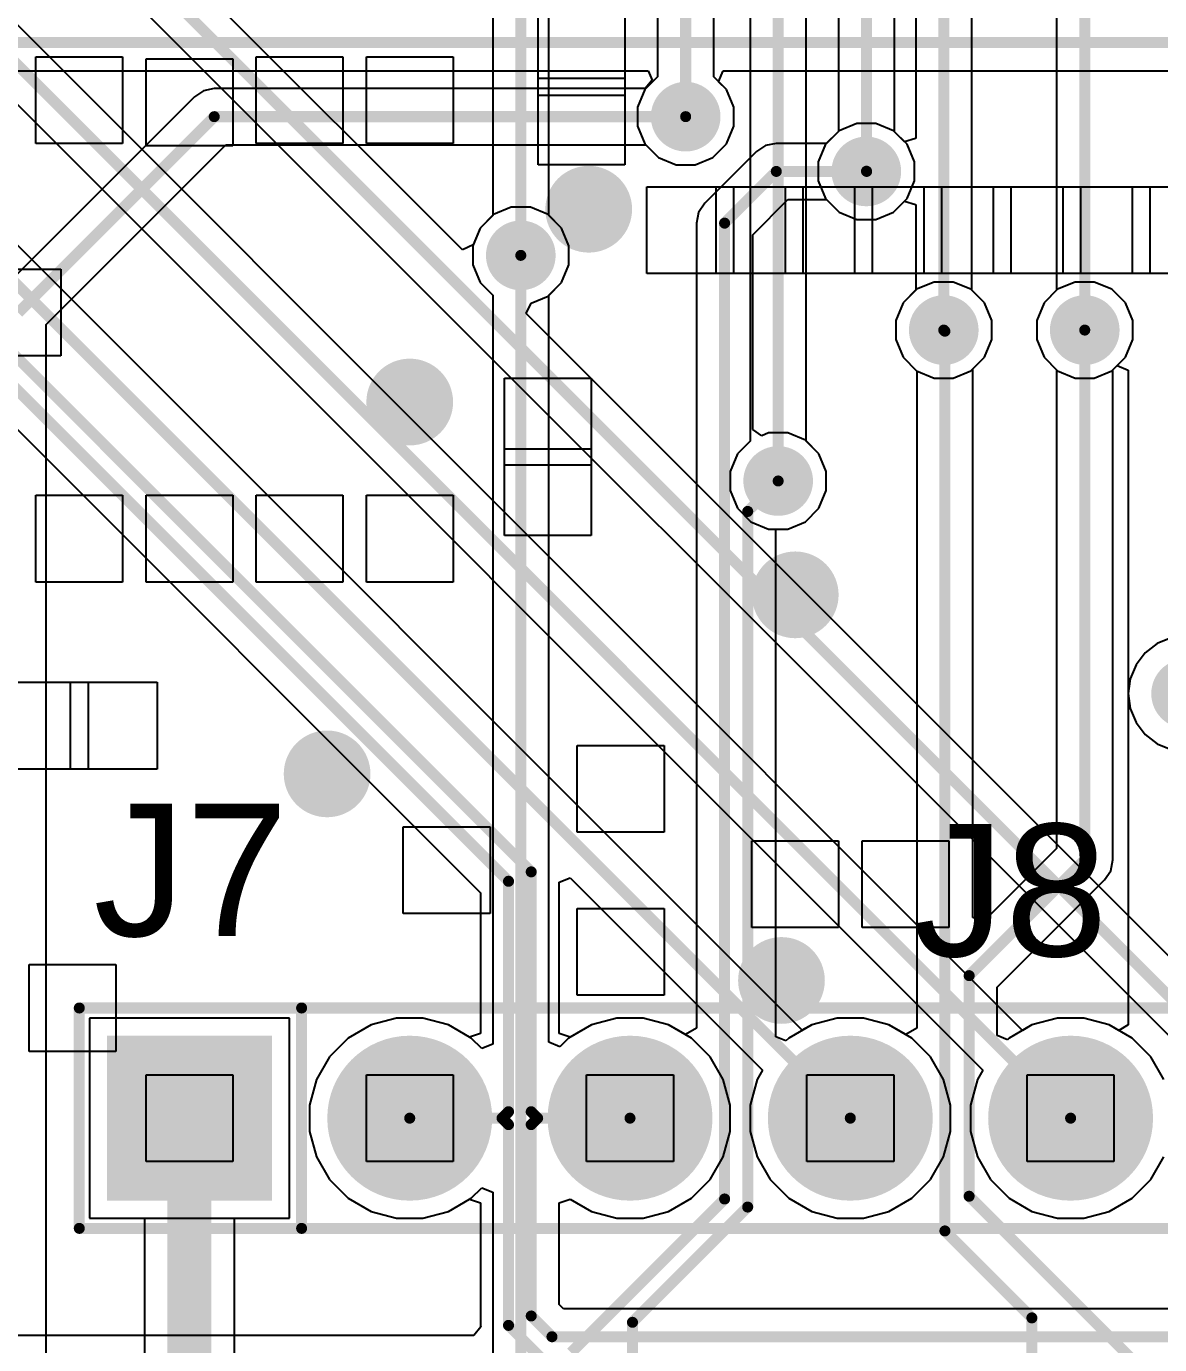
# Model space of a CAD drawing. Header units: millimetres. Extents: x -0.36 to 5.33, y -0.63 to 3.45.
# Drawn here: x 2.384 to 2.898, y 1.284 to 1.882 of the extents above; entities that cross this region are included whole.
import ezdxf

# ---------------------------------------------------------------- set-up
doc = ezdxf.new("R2010")
doc.units = ezdxf.units.MM
doc.header["$MEASUREMENT"] = 0
for name, color, linetype in [('BottomLayer', 5, 'Continuous'), ('BottomSolder', 6, 'Continuous'), ('Mechanical1', 6, 'Continuous'), ('MultiLayer', 9, 'Continuous'), ('PadHoleLayer', 156, 'Continuous'), ('TopLayer', 1, 'Continuous'), ('TopOverlay', 2, 'Continuous'), ('TopSolder', 216, 'Continuous'), ('ViaHoleLayer', 16, 'Continuous')]:
    doc.layers.add(name, color=color, linetype=linetype)
doc.styles.add('Arial', font='', dxfattribs={"height": 0.2})
doc.styles.get('Arial').set_extended_font_data('Arial')

# ---------------------------------------------------------------- blocks, each defined once
blk = doc.blocks.new('HDR_1_8_TH______15')
at = {"layer": 'BottomLayer'}
blk.add_hatch(color=5, dxfattribs=at).paths.add_polyline_path([(-0.38543, 0.03543), (-0.31457, 0.03543), (-0.31457, -0.03543), (-0.38543, -0.03543)])
h = blk.add_hatch(color=5, dxfattribs=at)
edge = h.paths.add_edge_path()
edge.add_arc((-0.25, 0), 0.03543, 0, 360)
h = blk.add_hatch(color=5, dxfattribs=at)
edge = h.paths.add_edge_path()
edge.add_arc((-0.15, 0), 0.03543, 0, 360)
h = blk.add_hatch(color=5, dxfattribs=at)
edge = h.paths.add_edge_path()
edge.add_arc((-0.05, 0), 0.03543, 0, 360)
h = blk.add_hatch(color=5, dxfattribs=at)
edge = h.paths.add_edge_path()
edge.add_arc((0.05, 0), 0.03543, 0, 360)
at = {"layer": 'BottomSolder'}
blk.add_hatch(color=6, dxfattribs=at).paths.add_polyline_path([(-0.38743, 0.03743), (-0.31257, 0.03743), (-0.31257, -0.03743), (-0.38743, -0.03743)])
h = blk.add_hatch(color=6, dxfattribs=at)
edge = h.paths.add_edge_path()
edge.add_arc((-0.25, 0), 0.03743, 0, 360)
h = blk.add_hatch(color=6, dxfattribs=at)
edge = h.paths.add_edge_path()
edge.add_arc((-0.15, 0), 0.03743, 0, 360)
h = blk.add_hatch(color=6, dxfattribs=at)
edge = h.paths.add_edge_path()
edge.add_arc((-0.05, 0), 0.03743, 0, 360)
h = blk.add_hatch(color=6, dxfattribs=at)
edge = h.paths.add_edge_path()
edge.add_arc((0.05, 0), 0.03743, 0, 360)
at = {"layer": 'MultiLayer'}
blk.add_hatch(color=9, dxfattribs=at).paths.add_polyline_path([(-0.38543, 0.03543), (-0.31457, 0.03543), (-0.31457, -0.03543), (-0.38543, -0.03543)])
h = blk.add_hatch(color=9, dxfattribs=at)
edge = h.paths.add_edge_path()
edge.add_arc((-0.25, 0), 0.03543, 0, 360)
h = blk.add_hatch(color=9, dxfattribs=at)
edge = h.paths.add_edge_path()
edge.add_arc((-0.15, 0), 0.03543, 0, 360)
h = blk.add_hatch(color=9, dxfattribs=at)
edge = h.paths.add_edge_path()
edge.add_arc((-0.05, 0), 0.03543, 0, 360)
h = blk.add_hatch(color=9, dxfattribs=at)
edge = h.paths.add_edge_path()
edge.add_arc((0.05, 0), 0.03543, 0, 360)
at = {"layer": 'PadHoleLayer'}
h = blk.add_hatch(color=156, dxfattribs=at)
edge = h.paths.add_edge_path()
edge.add_arc((-0.35, 0), 0.01969, 0, 360)
h = blk.add_hatch(color=156, dxfattribs=at)
edge = h.paths.add_edge_path()
edge.add_arc((-0.25, 0), 0.01969, 0, 360)
h = blk.add_hatch(color=156, dxfattribs=at)
edge = h.paths.add_edge_path()
edge.add_arc((-0.15, 0), 0.01969, 0, 360)
h = blk.add_hatch(color=156, dxfattribs=at)
edge = h.paths.add_edge_path()
edge.add_arc((-0.05, 0), 0.01969, 0, 360)
h = blk.add_hatch(color=156, dxfattribs=at)
edge = h.paths.add_edge_path()
edge.add_arc((0.05, 0), 0.01969, 0, 360)
at = {"layer": 'TopLayer'}
blk.add_hatch(color=1, dxfattribs=at).paths.add_polyline_path([(-0.38543, 0.03543), (-0.31457, 0.03543), (-0.31457, -0.03543), (-0.38543, -0.03543)])
h = blk.add_hatch(color=1, dxfattribs=at)
edge = h.paths.add_edge_path()
edge.add_arc((-0.25, 0), 0.03543, 0, 360)
h = blk.add_hatch(color=1, dxfattribs=at)
edge = h.paths.add_edge_path()
edge.add_arc((-0.15, 0), 0.03543, 0, 360)
h = blk.add_hatch(color=1, dxfattribs=at)
edge = h.paths.add_edge_path()
edge.add_arc((-0.05, 0), 0.03543, 0, 360)
h = blk.add_hatch(color=1, dxfattribs=at)
edge = h.paths.add_edge_path()
edge.add_arc((0.05, 0), 0.03543, 0, 360)
at = {"layer": 'TopSolder'}
blk.add_hatch(color=216, dxfattribs=at).paths.add_polyline_path([(-0.38743, 0.03743), (-0.31257, 0.03743), (-0.31257, -0.03743), (-0.38743, -0.03743)])
h = blk.add_hatch(color=216, dxfattribs=at)
edge = h.paths.add_edge_path()
edge.add_arc((-0.25, 0), 0.03743, 0, 360)
h = blk.add_hatch(color=216, dxfattribs=at)
edge = h.paths.add_edge_path()
edge.add_arc((-0.15, 0), 0.03743, 0, 360)
h = blk.add_hatch(color=216, dxfattribs=at)
edge = h.paths.add_edge_path()
edge.add_arc((-0.05, 0), 0.03743, 0, 360)
h = blk.add_hatch(color=216, dxfattribs=at)
edge = h.paths.add_edge_path()
edge.add_arc((0.05, 0), 0.03743, 0, 360)
at = {"layer": 'TopOverlay', "const_width": 0.005}
for points in [[(-0.4, 0.05), (0.4, 0.05)], [(-0.4, -0.05), (-0.4, 0.05)], [(-0.29907, -0.05), (-0.29907, 0.05)], [(-0.4, -0.05), (0.4, -0.05)]]:
    blk.add_lwpolyline(points, dxfattribs=at)
at = {"layer": 'TopOverlay', "const_width": 0.0025}
for points in [[(-0.40125, 0.05, 1), (-0.39875, 0.05, 1)], [(-0.40125, 0.05, 1), (-0.39875, 0.05, 1)], [(-0.30032, 0.05, 1), (-0.29782, 0.05, 1)], [(-0.40125, -0.05, 1), (-0.39875, -0.05, 1)], [(-0.40125, -0.05, 1), (-0.39875, -0.05, 1)], [(-0.30032, -0.05, 1), (-0.29782, -0.05, 1)]]:
    blk.add_lwpolyline(points, format="xyb", close=True, dxfattribs=at)

msp = doc.modelspace()

# ---------------------------------------------------------------- hatches: boundary and pattern name
at = {"layer": 'BottomLayer'}
h = msp.add_hatch(color=5, dxfattribs=at)
edge = h.paths.add_edge_path()
edge.add_arc((2.683, 1.841), 0.01181, 0, 360)
h = msp.add_hatch(color=5, dxfattribs=at)
edge = h.paths.add_edge_path()
edge.add_arc((2.765, 1.81615), 0.01181, 0, 360)
h = msp.add_hatch(color=5, dxfattribs=at)
edge = h.paths.add_edge_path()
edge.add_arc((2.60816, 1.77805), 0.01181, 0, 360)
h = msp.add_hatch(color=5, dxfattribs=at)
edge = h.paths.add_edge_path()
edge.add_arc((2.80016, 1.74415), 0.01181, 0, 360)
h = msp.add_hatch(color=5, dxfattribs=at)
edge = h.paths.add_edge_path()
edge.add_arc((2.86416, 1.74415), 0.01181, 0, 360)
h = msp.add_hatch(color=5, dxfattribs=at)
edge = h.paths.add_edge_path()
edge.add_arc((2.72499, 1.67567), 0.01181, 0, 360)
at = {"layer": 'BottomSolder'}
h = msp.add_hatch(color=6, dxfattribs=at)
edge = h.paths.add_edge_path()
edge.add_arc((2.683, 1.841), 0.01581, 0, 360)
h = msp.add_hatch(color=6, dxfattribs=at)
edge = h.paths.add_edge_path()
edge.add_arc((2.765, 1.81615), 0.01581, 0, 360)
h = msp.add_hatch(color=6, dxfattribs=at)
edge = h.paths.add_edge_path()
edge.add_arc((2.60816, 1.77805), 0.01581, 0, 360)
h = msp.add_hatch(color=6, dxfattribs=at)
edge = h.paths.add_edge_path()
edge.add_arc((2.80016, 1.74415), 0.01581, 0, 360)
h = msp.add_hatch(color=6, dxfattribs=at)
edge = h.paths.add_edge_path()
edge.add_arc((2.86416, 1.74415), 0.01581, 0, 360)
h = msp.add_hatch(color=6, dxfattribs=at)
edge = h.paths.add_edge_path()
edge.add_arc((2.72499, 1.67567), 0.01581, 0, 360)
h = msp.add_hatch(color=6, dxfattribs=at)
edge = h.paths.add_edge_path()
edge.add_arc((2.91016, 1.57915), 0.01581, 0, 360)
at = {"layer": 'TopLayer'}
h = msp.add_hatch(color=1, dxfattribs=at)
edge = h.paths.add_edge_path()
edge.add_arc((2.683, 1.841), 0.01181, 0, 360)
h = msp.add_hatch(color=1, dxfattribs=at)
edge = h.paths.add_edge_path()
edge.add_arc((2.765, 1.81615), 0.01181, 0, 360)
h = msp.add_hatch(color=1, dxfattribs=at)
edge = h.paths.add_edge_path()
edge.add_arc((2.60816, 1.77805), 0.01181, 0, 360)
h = msp.add_hatch(color=1, dxfattribs=at)
edge = h.paths.add_edge_path()
edge.add_arc((2.80016, 1.74415), 0.01181, 0, 360)
h = msp.add_hatch(color=1, dxfattribs=at)
edge = h.paths.add_edge_path()
edge.add_arc((2.86416, 1.74415), 0.01181, 0, 360)
h = msp.add_hatch(color=1, dxfattribs=at)
edge = h.paths.add_edge_path()
edge.add_arc((2.72499, 1.67567), 0.01181, 0, 360)
at = {"layer": 'TopSolder'}
h = msp.add_hatch(color=216, dxfattribs=at)
edge = h.paths.add_edge_path()
edge.add_arc((2.683, 1.841), 0.01581, 0, 360)
h = msp.add_hatch(color=216, dxfattribs=at)
edge = h.paths.add_edge_path()
edge.add_arc((2.765, 1.81615), 0.01581, 0, 360)
h = msp.add_hatch(color=216, dxfattribs=at)
edge = h.paths.add_edge_path()
edge.add_arc((2.60816, 1.77805), 0.01581, 0, 360)
h = msp.add_hatch(color=216, dxfattribs=at)
edge = h.paths.add_edge_path()
edge.add_arc((2.80016, 1.74415), 0.01581, 0, 360)
h = msp.add_hatch(color=216, dxfattribs=at)
edge = h.paths.add_edge_path()
edge.add_arc((2.86416, 1.74415), 0.01581, 0, 360)
h = msp.add_hatch(color=216, dxfattribs=at)
edge = h.paths.add_edge_path()
edge.add_arc((2.72499, 1.67567), 0.01581, 0, 360)
h = msp.add_hatch(color=216, dxfattribs=at)
edge = h.paths.add_edge_path()
edge.add_arc((2.91016, 1.57915), 0.01581, 0, 360)
at = {"layer": 'ViaHoleLayer'}
h = msp.add_hatch(color=16, dxfattribs=at)
edge = h.paths.add_edge_path()
edge.add_arc((2.683, 1.841), 0.00591, 0, 360)
h = msp.add_hatch(color=16, dxfattribs=at)
edge = h.paths.add_edge_path()
edge.add_arc((2.765, 1.81615), 0.00591, 0, 360)
h = msp.add_hatch(color=16, dxfattribs=at)
edge = h.paths.add_edge_path()
edge.add_arc((2.60816, 1.77805), 0.00591, 0, 360)
h = msp.add_hatch(color=16, dxfattribs=at)
edge = h.paths.add_edge_path()
edge.add_arc((2.80016, 1.74415), 0.00591, 0, 360)
h = msp.add_hatch(color=16, dxfattribs=at)
edge = h.paths.add_edge_path()
edge.add_arc((2.86416, 1.74415), 0.00591, 0, 360)
h = msp.add_hatch(color=16, dxfattribs=at)
edge = h.paths.add_edge_path()
edge.add_arc((2.72499, 1.67567), 0.00591, 0, 360)

# ---------------------------------------------------------------- linework, layer by layer
at = {"layer": 'BottomLayer'}
for p, q in [((2.18039, 1.86187), (2.66595, 1.86187)), ((2.66595, 1.86187), (2.66773, 1.85757)), ((2.69798, 1.85687), (2.70005, 1.86187)), ((2.70005, 1.86187), (2.96361, 1.86187)), ((2.66773, 1.85757), (2.66461, 1.85374)), ((2.70149, 1.85335), (2.69798, 1.85687)), ((2.45999, 1.85001), (2.37099, 1.76101)), ((2.46412, 1.85277), (2.45999, 1.85001)), ((2.469, 1.85374), (2.46412, 1.85277)), ((2.66461, 1.85374), (2.469, 1.85374)), ((2.70481, 1.84534), (2.70149, 1.85335)), ((2.70481, 1.83666), (2.70481, 1.84534)), ((2.70149, 1.82865), (2.70481, 1.83666)), ((2.76066, 1.83796), (2.75265, 1.83464)), ((2.76934, 1.83796), (2.76066, 1.83796)), ((2.77735, 1.83464), (2.76934, 1.83796)), ((2.75265, 1.83464), (2.7469, 1.82889)), ((2.78349, 1.8285), (2.77735, 1.83464)), ((2.39274, 1.74672), (2.47428, 1.82826)), ((2.47428, 1.82826), (2.6649, 1.82826)), ((2.6649, 1.82826), (2.67065, 1.82251)), ((2.71514, 1.82516), (2.69166, 1.80169)), ((2.69535, 1.82251), (2.70149, 1.82865)), ((2.71927, 1.82792), (2.71514, 1.82516)), ((2.72415, 1.82889), (2.71927, 1.82792)), ((2.7469, 1.82889), (2.72415, 1.82889)), ((2.78681, 1.82049), (2.78349, 1.8285)), ((2.67065, 1.82251), (2.67866, 1.81919)), ((2.67866, 1.81919), (2.68734, 1.81919)), ((2.68734, 1.81919), (2.69535, 1.82251)), ((2.78681, 1.81181), (2.78681, 1.82049)), ((2.78349, 1.80379), (2.78681, 1.81181)), ((2.69166, 1.80169), (2.6889, 1.79755)), ((2.71342, 1.7874), (2.72943, 1.8034)), ((2.72943, 1.8034), (2.7469, 1.8034)), ((2.7469, 1.8034), (2.75265, 1.79766)), ((2.77735, 1.79766), (2.78349, 1.80379)), ((2.5958, 1.79654), (2.58967, 1.79041)), ((2.60382, 1.79986), (2.5958, 1.79654)), ((2.6125, 1.79986), (2.60382, 1.79986)), ((2.62051, 1.79654), (2.6125, 1.79986)), ((2.62665, 1.79041), (2.62051, 1.79654)), ((2.6889, 1.79755), (2.68793, 1.79268)), ((2.75265, 1.79766), (2.76066, 1.79434)), ((2.76934, 1.79434), (2.77735, 1.79766)), ((2.58967, 1.79041), (2.58635, 1.78239)), ((2.62997, 1.78239), (2.62665, 1.79041)), ((2.68793, 1.79268), (2.68793, 1.4273)), ((2.76066, 1.79434), (2.76934, 1.79434)), ((2.71342, 1.69898), (2.71342, 1.7874)), ((2.58635, 1.78239), (2.58635, 1.77371)), ((2.62997, 1.77371), (2.62997, 1.78239)), ((2.58635, 1.77371), (2.58967, 1.7657)), ((2.62665, 1.7657), (2.62997, 1.77371)), ((2.58967, 1.7657), (2.59541, 1.75995)), ((2.6209, 1.75995), (2.62665, 1.7657)), ((2.79582, 1.76596), (2.7878, 1.76264)), ((2.8045, 1.76596), (2.79582, 1.76596)), ((2.81251, 1.76264), (2.8045, 1.76596)), ((2.85982, 1.76596), (2.8518, 1.76264)), ((2.8685, 1.76596), (2.85982, 1.76596)), ((2.87651, 1.76264), (2.8685, 1.76596)), ((2.59541, 1.75995), (2.59541, 1.42014)), ((2.6209, 1.42097), (2.6209, 1.75995)), ((2.7878, 1.76264), (2.78167, 1.7565)), ((2.81865, 1.7565), (2.81251, 1.76264)), ((2.8518, 1.76264), (2.84567, 1.7565)), ((2.88265, 1.7565), (2.87651, 1.76264)), ((2.78167, 1.7565), (2.77835, 1.74849)), ((2.82197, 1.74849), (2.81865, 1.7565)), ((2.84567, 1.7565), (2.84235, 1.74849)), ((2.88597, 1.74849), (2.88265, 1.7565)), ((2.77835, 1.74849), (2.77835, 1.73981)), ((2.82197, 1.73981), (2.82197, 1.74849)), ((2.84235, 1.74849), (2.84235, 1.73981)), ((2.88597, 1.73981), (2.88597, 1.74849)), ((2.39274, 1.0824), (2.39274, 1.74672)), ((2.77835, 1.73981), (2.78167, 1.73179)), ((2.81865, 1.73179), (2.82197, 1.73981)), ((2.84235, 1.73981), (2.84567, 1.73179)), ((2.88265, 1.73179), (2.88597, 1.73981)), ((2.78167, 1.73179), (2.7878, 1.72566)), ((2.81342, 1.72657), (2.81865, 1.73179)), ((2.84567, 1.73179), (2.85141, 1.72605)), ((2.8769, 1.72605), (2.88265, 1.73179)), ((2.7878, 1.72566), (2.78793, 1.72561)), ((2.78793, 1.72561), (2.78793, 1.4273)), ((2.81342, 1.47749), (2.81342, 1.72657)), ((2.85141, 1.72605), (2.85141, 1.50894)), ((2.8769, 1.50367), (2.8769, 1.72605)), ((2.71758, 1.69621), (2.71342, 1.69898)), ((2.72065, 1.69748), (2.71758, 1.69621)), ((2.72932, 1.69748), (2.72065, 1.69748)), ((2.73734, 1.69416), (2.72932, 1.69748)), ((2.74348, 1.68802), (2.73734, 1.69416)), ((2.7468, 1.68), (2.74348, 1.68802)), ((2.7468, 1.67133), (2.7468, 1.68)), ((2.74348, 1.66331), (2.7468, 1.67133)), ((2.73734, 1.65718), (2.74348, 1.66331)), ((2.72932, 1.65385), (2.73734, 1.65718)), ((2.7239, 1.42344), (2.7239, 1.65385)), ((2.7239, 1.65385), (2.72932, 1.65385)), ((2.90337, 1.60448), (2.89705, 1.60186)), ((2.89161, 1.59769), (2.88745, 1.59226)), ((2.89705, 1.60186), (2.89161, 1.59769)), ((2.88745, 1.59226), (2.88483, 1.58594)), ((2.88483, 1.58594), (2.88393, 1.57915)), ((2.88393, 1.57915), (2.88393, 1.42883)), ((2.85141, 1.50894), (2.81804, 1.47557)), ((2.87593, 1.49879), (2.8769, 1.50367)), ((2.87317, 1.49465), (2.87593, 1.49879)), ((2.82442, 1.4459), (2.87317, 1.49465)), ((2.81804, 1.47557), (2.81342, 1.47749)), ((2.82442, 1.42395), (2.82442, 1.4459)), ((2.50318, 1.43192), (2.41231, 1.43192)), ((2.41231, 1.43192), (2.41231, 1.34106)), ((2.50318, 1.34106), (2.50318, 1.43192)), ((2.55176, 1.43192), (2.54021, 1.42883)), ((2.56372, 1.43192), (2.55176, 1.43192)), ((2.57528, 1.42883), (2.56372, 1.43192)), ((2.65176, 1.43192), (2.64021, 1.42883)), ((2.66372, 1.43192), (2.65176, 1.43192)), ((2.67528, 1.42883), (2.66372, 1.43192)), ((2.75176, 1.43192), (2.74021, 1.42883)), ((2.76372, 1.43192), (2.75176, 1.43192)), ((2.77528, 1.42883), (2.76372, 1.43192)), ((2.85176, 1.43192), (2.84021, 1.42883)), ((2.86372, 1.43192), (2.85176, 1.43192)), ((2.87528, 1.42883), (2.86372, 1.43192)), ((2.54021, 1.42883), (2.52985, 1.42285)), ((2.58564, 1.42285), (2.57528, 1.42883)), ((2.64021, 1.42883), (2.62985, 1.42285)), ((2.68293, 1.42441), (2.67528, 1.42883)), ((2.68793, 1.4273), (2.68293, 1.42441)), ((2.74021, 1.42883), (2.72985, 1.42285)), ((2.78293, 1.42441), (2.77528, 1.42883)), ((2.78793, 1.4273), (2.78293, 1.42441)), ((2.82904, 1.42204), (2.82442, 1.42395)), ((2.84021, 1.42883), (2.82985, 1.42285)), ((2.8796, 1.42633), (2.87528, 1.42883)), ((2.88393, 1.42883), (2.8796, 1.42633)), ((2.52985, 1.42285), (2.52139, 1.41439)), ((2.59041, 1.41807), (2.58564, 1.42285)), ((2.59541, 1.42014), (2.59041, 1.41807)), ((2.6259, 1.4189), (2.6209, 1.42097)), ((2.62985, 1.42285), (2.6259, 1.4189)), ((2.72852, 1.42152), (2.7239, 1.42344)), ((2.72985, 1.42285), (2.72852, 1.42152)), ((2.82985, 1.42285), (2.82904, 1.42204)), ((2.52139, 1.41439), (2.51541, 1.40403)), ((2.51541, 1.40403), (2.51231, 1.39247)), ((2.51231, 1.39247), (2.51231, 1.38051)), ((2.51231, 1.38051), (2.51541, 1.36895)), ((2.51541, 1.36895), (2.52139, 1.35859)), ((2.52139, 1.35859), (2.52985, 1.35013)), ((2.58564, 1.35013), (2.59041, 1.35491)), ((2.59041, 1.35491), (2.59541, 1.35284)), ((2.59541, 1.35284), (2.59541, 1.22754)), ((2.52985, 1.35013), (2.54021, 1.34415)), ((2.57528, 1.34415), (2.58564, 1.35013)), ((2.41231, 1.34106), (2.43735, 1.34106)), ((2.43735, 1.34106), (2.43735, 1.21026)), ((2.47813, 1.2187), (2.47813, 1.34106)), ((2.47813, 1.34106), (2.50318, 1.34106)), ((2.54021, 1.34415), (2.55176, 1.34106)), ((2.55176, 1.34106), (2.56372, 1.34106)), ((2.56372, 1.34106), (2.57528, 1.34415))]:
    msp.add_line(p, q, dxfattribs=at)
for points, const_width in [([(2.18039, 1.87461), (2.96361, 1.87461)], 0.005), ([(2.38, 1.752), (2.469, 1.841)], 0.005), ([(2.469, 1.841), (2.683, 1.841)], 0.005), ([(2.70068, 1.79268), (2.72415, 1.81615)], 0.005), ([(2.72415, 1.81615), (2.76516, 1.81615)], 0.005), ([(2.70068, 1.34982), (2.70068, 1.79268)], 0.005), ([(2.60816, 1.19984), (2.60816, 1.77805)], 0.005), ([(2.80016, 1.74415), (2.80068, 1.74363)], 0.005), ([(2.80068, 1.33532), (2.80068, 1.74363)], 0.005), ([(2.86416, 1.50367), (2.86416, 1.74415)], 0.005), ([(2.71116, 1.66184), (2.72499, 1.67567)], 0.005), ([(2.71116, 1.34616), (2.71116, 1.66184)], 0.005), ([(2.81168, 1.45118), (2.86416, 1.50367)], 0.005), ([(2.81168, 1.35106), (2.81168, 1.45118)], 0.005), ([(2.45774, 1.21026), (2.45774, 1.38649)], 0.02), ([(2.631, 1.28014), (2.70068, 1.34982)], 0.005), ([(2.81168, 1.35106), (2.88615, 1.27658)], 0.005), ([(2.65885, 1.29385), (2.71116, 1.34616)], 0.005), ([(2.80068, 1.33532), (2.84015, 1.29585)], 0.005), ([(2.84015, 1.16322), (2.84015, 1.29585)], 0.005), ([(2.65885, 1.18915), (2.65885, 1.29385)], 0.005)]:
    msp.add_lwpolyline(points, dxfattribs=dict(at, const_width=const_width))
for points, const_width in [([(2.46775, 1.841, 1), (2.47025, 1.841, 1)], 0.0025), ([(2.46775, 1.841, 1), (2.47025, 1.841, 1)], 0.0025), ([(2.68175, 1.841, 1), (2.68425, 1.841, 1)], 0.0025), ([(2.7229, 1.81615, 1), (2.7254, 1.81615, 1)], 0.0025), ([(2.7229, 1.81615, 1), (2.7254, 1.81615, 1)], 0.0025), ([(2.76391, 1.81615, 1), (2.76641, 1.81615, 1)], 0.0025), ([(2.69943, 1.79268, 1), (2.70193, 1.79268, 1)], 0.0025), ([(2.69943, 1.79268, 1), (2.70193, 1.79268, 1)], 0.0025), ([(2.60691, 1.77805, 1), (2.60941, 1.77805, 1)], 0.0025), ([(2.79891, 1.74415, 1), (2.80141, 1.74415, 1)], 0.0025), ([(2.79943, 1.74363, 1), (2.80193, 1.74363, 1)], 0.0025), ([(2.79943, 1.74363, 1), (2.80193, 1.74363, 1)], 0.0025), ([(2.86291, 1.74415, 1), (2.86541, 1.74415, 1)], 0.0025), ([(2.72374, 1.67567, 1), (2.72624, 1.67567, 1)], 0.0025), ([(2.70991, 1.66184, 1), (2.71241, 1.66184, 1)], 0.0025), ([(2.70991, 1.66184, 1), (2.71241, 1.66184, 1)], 0.0025), ([(2.86291, 1.50367, 1), (2.86541, 1.50367, 1)], 0.0025), ([(2.86291, 1.50367, 1), (2.86541, 1.50367, 1)], 0.0025), ([(2.81043, 1.45118, 1), (2.81293, 1.45118, 1)], 0.0025), ([(2.81043, 1.45118, 1), (2.81293, 1.45118, 1)], 0.0025), ([(2.45274, 1.38649, 1), (2.46274, 1.38649, 1)], 0.01), ([(2.69943, 1.34982, 1), (2.70193, 1.34982, 1)], 0.0025), ([(2.69943, 1.34982, 1), (2.70193, 1.34982, 1)], 0.0025), ([(2.81043, 1.35106, 1), (2.81293, 1.35106, 1)], 0.0025), ([(2.81043, 1.35106, 1), (2.81293, 1.35106, 1)], 0.0025), ([(2.70991, 1.34616, 1), (2.71241, 1.34616, 1)], 0.0025), ([(2.70991, 1.34616, 1), (2.71241, 1.34616, 1)], 0.0025), ([(2.79943, 1.33532, 1), (2.80193, 1.33532, 1)], 0.0025), ([(2.79943, 1.33532, 1), (2.80193, 1.33532, 1)], 0.0025), ([(2.8389, 1.29585, 1), (2.8414, 1.29585, 1)], 0.0025), ([(2.8389, 1.29585, 1), (2.8414, 1.29585, 1)], 0.0025), ([(2.6576, 1.29385, 1), (2.6601, 1.29385, 1)], 0.0025), ([(2.6576, 1.29385, 1), (2.6601, 1.29385, 1)], 0.0025)]:
    msp.add_lwpolyline(points, format="xyb", close=True, dxfattribs=dict(at, const_width=const_width))
at = {"layer": 'Mechanical1'}
for p, q in [((2.61606, 1.85056), (2.61606, 1.88993)), ((2.65543, 1.88993), (2.65543, 1.85056)), ((2.38806, 1.82881), (2.38806, 1.86817)), ((2.38806, 1.86817), (2.42743, 1.86817)), ((2.42743, 1.86817), (2.42743, 1.82881)), ((2.43806, 1.8278), (2.43806, 1.86718)), ((2.43806, 1.86718), (2.47743, 1.86718)), ((2.47743, 1.86718), (2.47743, 1.8278)), ((2.48806, 1.82881), (2.48806, 1.86817)), ((2.48806, 1.86817), (2.52743, 1.86817)), ((2.52743, 1.86817), (2.52743, 1.82881)), ((2.53806, 1.82881), (2.53806, 1.86817)), ((2.53806, 1.86817), (2.57743, 1.86817)), ((2.57743, 1.86817), (2.57743, 1.82881)), ((2.61606, 1.81907), (2.61606, 1.85844)), ((2.61606, 1.85844), (2.65543, 1.85844)), ((2.65543, 1.85844), (2.65543, 1.81907)), ((2.65543, 1.85056), (2.61606, 1.85056)), ((2.42743, 1.82881), (2.38806, 1.82881)), ((2.47743, 1.8278), (2.43806, 1.8278)), ((2.52743, 1.82881), (2.48806, 1.82881)), ((2.57743, 1.82881), (2.53806, 1.82881)), ((2.65543, 1.81907), (2.61606, 1.81907)), ((2.66532, 1.76981), (2.66532, 1.80917)), ((2.66532, 1.80917), (2.70469, 1.80917)), ((2.69682, 1.76981), (2.69682, 1.80917)), ((2.69682, 1.80917), (2.73619, 1.80917)), ((2.70469, 1.80917), (2.70469, 1.76981)), ((2.72831, 1.76981), (2.72831, 1.80917)), ((2.72831, 1.80917), (2.76768, 1.80917)), ((2.73619, 1.80917), (2.73619, 1.76981)), ((2.75981, 1.76981), (2.75981, 1.80917)), ((2.75981, 1.80917), (2.79918, 1.80917)), ((2.76768, 1.80917), (2.76768, 1.76981)), ((2.79131, 1.76981), (2.79131, 1.80917)), ((2.79131, 1.80917), (2.83068, 1.80917)), ((2.79918, 1.80917), (2.79918, 1.76981)), ((2.8228, 1.76981), (2.8228, 1.80917)), ((2.8228, 1.80917), (2.86217, 1.80917)), ((2.83068, 1.80917), (2.83068, 1.76981)), ((2.8543, 1.76981), (2.8543, 1.80917)), ((2.8543, 1.80917), (2.89367, 1.80917)), ((2.86217, 1.80917), (2.86217, 1.76981)), ((2.88579, 1.76981), (2.88579, 1.80917)), ((2.88579, 1.80917), (2.92516, 1.80917)), ((2.89367, 1.80917), (2.89367, 1.76981)), ((2.35993, 1.7718), (2.3993, 1.7718)), ((2.3993, 1.7718), (2.3993, 1.73243)), ((2.70469, 1.76981), (2.66532, 1.76981)), ((2.73619, 1.76981), (2.69682, 1.76981)), ((2.76768, 1.76981), (2.72831, 1.76981)), ((2.79918, 1.76981), (2.75981, 1.76981)), ((2.83068, 1.76981), (2.79131, 1.76981)), ((2.86217, 1.76981), (2.8228, 1.76981)), ((2.89367, 1.76981), (2.8543, 1.76981)), ((2.92516, 1.76981), (2.88579, 1.76981)), ((2.3993, 1.73243), (2.35993, 1.73243)), ((2.60075, 1.72227), (2.64012, 1.72227)), ((2.60075, 1.6829), (2.60075, 1.72227)), ((2.64012, 1.72227), (2.64012, 1.6829)), ((2.60075, 1.69027), (2.64012, 1.69027)), ((2.60075, 1.6509), (2.60075, 1.69027)), ((2.64012, 1.69027), (2.64012, 1.6509)), ((2.64012, 1.6829), (2.60075, 1.6829)), ((2.38806, 1.6298), (2.38806, 1.66918)), ((2.38806, 1.66918), (2.42743, 1.66918)), ((2.42743, 1.66918), (2.42743, 1.6298)), ((2.43806, 1.6298), (2.43806, 1.66918)), ((2.43806, 1.66918), (2.47743, 1.66918)), ((2.47743, 1.66918), (2.47743, 1.6298)), ((2.48806, 1.6298), (2.48806, 1.66918)), ((2.48806, 1.66918), (2.52743, 1.66918)), ((2.52743, 1.66918), (2.52743, 1.6298)), ((2.53806, 1.6298), (2.53806, 1.66918)), ((2.53806, 1.66918), (2.57743, 1.66918)), ((2.57743, 1.66918), (2.57743, 1.6298)), ((2.64012, 1.6509), (2.60075, 1.6509)), ((2.42743, 1.6298), (2.38806, 1.6298)), ((2.47743, 1.6298), (2.43806, 1.6298)), ((2.52743, 1.6298), (2.48806, 1.6298)), ((2.57743, 1.6298), (2.53806, 1.6298)), ((2.37243, 1.5843), (2.4118, 1.5843)), ((2.40368, 1.54493), (2.40368, 1.5843)), ((2.40368, 1.5843), (2.44305, 1.5843)), ((2.4118, 1.5843), (2.4118, 1.54493)), ((2.44305, 1.5843), (2.44305, 1.54493)), ((2.63381, 1.55567), (2.67318, 1.55567)), ((2.63381, 1.51631), (2.63381, 1.55567)), ((2.67318, 1.55567), (2.67318, 1.51631)), ((2.4118, 1.54493), (2.37243, 1.54493)), ((2.44305, 1.54493), (2.40368, 1.54493)), ((2.55481, 1.51867), (2.59418, 1.51867)), ((2.55481, 1.47931), (2.55481, 1.51867)), ((2.59418, 1.51867), (2.59418, 1.47931)), ((2.67318, 1.51631), (2.63381, 1.51631)), ((2.71306, 1.47305), (2.71306, 1.51242)), ((2.71306, 1.51242), (2.75243, 1.51242)), ((2.75243, 1.51242), (2.75243, 1.47305)), ((2.76306, 1.47305), (2.76306, 1.51242)), ((2.76306, 1.51242), (2.80243, 1.51242)), ((2.80243, 1.51242), (2.80243, 1.47305)), ((2.59418, 1.47931), (2.55481, 1.47931)), ((2.63381, 1.48168), (2.67318, 1.48168)), ((2.63381, 1.4423), (2.63381, 1.48168)), ((2.67318, 1.48168), (2.67318, 1.4423)), ((2.75243, 1.47305), (2.71306, 1.47305)), ((2.80243, 1.47305), (2.76306, 1.47305)), ((2.38493, 1.41681), (2.38493, 1.45617)), ((2.38493, 1.45617), (2.4243, 1.45617)), ((2.4243, 1.45617), (2.4243, 1.41681)), ((2.67318, 1.4423), (2.63381, 1.4423)), ((2.4243, 1.41681), (2.38493, 1.41681)), ((2.43806, 1.36681), (2.43806, 1.40617)), ((2.43806, 1.40617), (2.47743, 1.40617)), ((2.47743, 1.40617), (2.47743, 1.36681)), ((2.53806, 1.36681), (2.53806, 1.40617)), ((2.53806, 1.40617), (2.57743, 1.40617)), ((2.57743, 1.40617), (2.57743, 1.36681)), ((2.63806, 1.36681), (2.63806, 1.40617)), ((2.63806, 1.40617), (2.67743, 1.40617)), ((2.67743, 1.40617), (2.67743, 1.36681)), ((2.73806, 1.36681), (2.73806, 1.40617)), ((2.73806, 1.40617), (2.77743, 1.40617)), ((2.77743, 1.40617), (2.77743, 1.36681)), ((2.83806, 1.36681), (2.83806, 1.40617)), ((2.83806, 1.40617), (2.87743, 1.40617)), ((2.87743, 1.40617), (2.87743, 1.36681)), ((2.47743, 1.36681), (2.43806, 1.36681)), ((2.57743, 1.36681), (2.53806, 1.36681)), ((2.67743, 1.36681), (2.63806, 1.36681)), ((2.77743, 1.36681), (2.73806, 1.36681)), ((2.87743, 1.36681), (2.83806, 1.36681))]:
    msp.add_line(p, q, dxfattribs=at)
at = {"layer": 'Mechanical1', "const_width": 0.01969}
for points in [[(2.63899, 1.78915, -1), (2.63899, 1.80883)], [(2.63899, 1.80883, -1), (2.63899, 1.78915)], [(2.55774, 1.70165, -1), (2.55774, 1.72133)], [(2.55774, 1.72133, -1), (2.55774, 1.70165)], [(2.73274, 1.61415, -1), (2.73274, 1.63383)], [(2.73274, 1.63383, -1), (2.73274, 1.61415)], [(2.52024, 1.5329, -1), (2.52024, 1.55258)], [(2.52024, 1.55258, -1), (2.52024, 1.5329)], [(2.72649, 1.43915, -1), (2.72649, 1.45883)], [(2.72649, 1.45883, -1), (2.72649, 1.43915)]]:
    msp.add_lwpolyline(points, format="xyb", dxfattribs=at)
at = {"layer": 'Mechanical1', "const_width": 0.00984}
for points in [[(2.63407, 1.80883, 1), (2.64391, 1.80883, 1)], [(2.63407, 1.80883, 1), (2.64391, 1.80883, 1)], [(2.63407, 1.78915, 1), (2.64391, 1.78915, 1)], [(2.63407, 1.78915, 1), (2.64391, 1.78915, 1)], [(2.55282, 1.72133, 1), (2.56266, 1.72133, 1)], [(2.55282, 1.72133, 1), (2.56266, 1.72133, 1)], [(2.55282, 1.70165, 1), (2.56266, 1.70165, 1)], [(2.55282, 1.70165, 1), (2.56266, 1.70165, 1)], [(2.72782, 1.63383, 1), (2.73766, 1.63383, 1)], [(2.72782, 1.63383, 1), (2.73766, 1.63383, 1)], [(2.72782, 1.61415, 1), (2.73766, 1.61415, 1)], [(2.72782, 1.61415, 1), (2.73766, 1.61415, 1)], [(2.51532, 1.55258, 1), (2.52516, 1.55258, 1)], [(2.51532, 1.55258, 1), (2.52516, 1.55258, 1)], [(2.51532, 1.5329, 1), (2.52516, 1.5329, 1)], [(2.51532, 1.5329, 1), (2.52516, 1.5329, 1)], [(2.72157, 1.45883, 1), (2.73141, 1.45883, 1)], [(2.72157, 1.45883, 1), (2.73141, 1.45883, 1)], [(2.72157, 1.43915, 1), (2.73141, 1.43915, 1)], [(2.72157, 1.43915, 1), (2.73141, 1.43915, 1)]]:
    msp.add_lwpolyline(points, format="xyb", close=True, dxfattribs=at)
at = {"layer": 'TopLayer'}
for p, q in [((2.58173, 1.78053), (2.18324, 2.17901)), ((2.16895, 2.15726), (2.91789, 1.40832)), ((2.83591, 1.42635), (2.11574, 2.14651)), ((2.71224, 2.11424), (2.71224, 1.69377)), ((2.73773, 1.69377), (2.73773, 2.10896)), ((2.75233, 2.06082), (2.75233, 1.83433)), ((2.77782, 1.83417), (2.77782, 2.06098)), ((2.85141, 2.02834), (2.85141, 1.76225)), ((2.78741, 2.02416), (2.78741, 1.83112)), ((2.8129, 1.76225), (2.8129, 2.01888)), ((2.23359, 1.99262), (2.81789, 1.40832)), ((2.59541, 1.94705), (2.59541, 1.79615)), ((2.6209, 1.79615), (2.6209, 1.94705)), ((2.67026, 1.94705), (2.67026, 1.8591)), ((2.69574, 1.8591), (2.69574, 1.94705)), ((2.73593, 1.42636), (2.22097, 1.94133)), ((2.21361, 1.86496), (2.58985, 1.48872)), ((2.67026, 1.8591), (2.66451, 1.85335)), ((2.70149, 1.85335), (2.69574, 1.8591)), ((2.66451, 1.85335), (2.66119, 1.84534)), ((2.70481, 1.84534), (2.70149, 1.85335)), ((2.66119, 1.84534), (2.66119, 1.83666)), ((2.70481, 1.83666), (2.70481, 1.84534)), ((2.66119, 1.83666), (2.66451, 1.82865)), ((2.70149, 1.82865), (2.70481, 1.83666)), ((2.75233, 1.83433), (2.74651, 1.8285)), ((2.78241, 1.82958), (2.77782, 1.83417)), ((2.78739, 1.8311), (2.78241, 1.82958)), ((2.78741, 1.83112), (2.78739, 1.8311)), ((2.66451, 1.82865), (2.67065, 1.82251)), ((2.69535, 1.82251), (2.70149, 1.82865)), ((2.74651, 1.8285), (2.74319, 1.82049)), ((2.67065, 1.82251), (2.67866, 1.81919)), ((2.67866, 1.81919), (2.68734, 1.81919)), ((2.68734, 1.81919), (2.69535, 1.82251)), ((2.74319, 1.82049), (2.74319, 1.81181)), ((2.74319, 1.81181), (2.74651, 1.80379)), ((2.74651, 1.80379), (2.75265, 1.79766)), ((2.77735, 1.79766), (2.78241, 1.80272)), ((2.78241, 1.80272), (2.78739, 1.8012)), ((2.78739, 1.8012), (2.78741, 1.80118)), ((2.78741, 1.80118), (2.78741, 1.76225)), ((2.59541, 1.79615), (2.58967, 1.79041)), ((2.62665, 1.79041), (2.6209, 1.79615)), ((2.75265, 1.79766), (2.76066, 1.79434)), ((2.76934, 1.79434), (2.77735, 1.79766)), ((2.58967, 1.79041), (2.58652, 1.78281)), ((2.62997, 1.78239), (2.62665, 1.79041)), ((2.76066, 1.79434), (2.76934, 1.79434)), ((2.58652, 1.78281), (2.58173, 1.78053)), ((2.62997, 1.77371), (2.62997, 1.78239)), ((2.62665, 1.7657), (2.62997, 1.77371)), ((2.62051, 1.75956), (2.62665, 1.7657)), ((2.61291, 1.75641), (2.62051, 1.75956)), ((2.78741, 1.76225), (2.78167, 1.7565)), ((2.81865, 1.7565), (2.8129, 1.76225)), ((2.85141, 1.76225), (2.84567, 1.7565)), ((2.61063, 1.75162), (2.61291, 1.75641)), ((2.78167, 1.7565), (2.77835, 1.74849)), ((2.82197, 1.74849), (2.81865, 1.7565)), ((2.84567, 1.7565), (2.84235, 1.74849)), ((2.91321, 1.44904), (2.61063, 1.75162)), ((2.77835, 1.74849), (2.77835, 1.73981)), ((2.82197, 1.73981), (2.82197, 1.74849)), ((2.84235, 1.74849), (2.84235, 1.73981)), ((2.77835, 1.73981), (2.78167, 1.73179)), ((2.81865, 1.73179), (2.82197, 1.73981)), ((2.84235, 1.73981), (2.84567, 1.73179)), ((2.78167, 1.73179), (2.7878, 1.72566)), ((2.81251, 1.72566), (2.81865, 1.73179)), ((2.84567, 1.73179), (2.8518, 1.72566)), ((2.7878, 1.72566), (2.79582, 1.72234)), ((2.8045, 1.72234), (2.81251, 1.72566)), ((2.8518, 1.72566), (2.85982, 1.72234)), ((2.8685, 1.72234), (2.87651, 1.72566)), ((2.87651, 1.72566), (2.87893, 1.72808)), ((2.87893, 1.72808), (2.88393, 1.72601)), ((2.88393, 1.72601), (2.88393, 1.57915)), ((2.79582, 1.72234), (2.8045, 1.72234)), ((2.85982, 1.72234), (2.8685, 1.72234)), ((2.71224, 1.69377), (2.7065, 1.68802)), ((2.74348, 1.68802), (2.73773, 1.69377)), ((2.7065, 1.68802), (2.70318, 1.68)), ((2.7468, 1.68), (2.74348, 1.68802)), ((2.70318, 1.68), (2.70318, 1.67133)), ((2.7468, 1.67133), (2.7468, 1.68)), ((2.70318, 1.67133), (2.7065, 1.66331)), ((2.74348, 1.66331), (2.7468, 1.67133)), ((2.7065, 1.66331), (2.71263, 1.65718)), ((2.73734, 1.65718), (2.74348, 1.66331)), ((2.71263, 1.65718), (2.72065, 1.65385)), ((2.72932, 1.65385), (2.73734, 1.65718)), ((2.72065, 1.65385), (2.72932, 1.65385)), ((2.88393, 1.57915), (2.88483, 1.57236)), ((2.88483, 1.57236), (2.88745, 1.56604)), ((2.88745, 1.56604), (2.89161, 1.56061)), ((2.89161, 1.56061), (2.89705, 1.55644)), ((2.89705, 1.55644), (2.90337, 1.55382)), ((2.62564, 1.49354), (2.63064, 1.49561)), ((2.62564, 1.42495), (2.62564, 1.49354)), ((2.63064, 1.49561), (2.7179, 1.40835)), ((2.58985, 1.48872), (2.58985, 1.42495)), ((2.50318, 1.43192), (2.41231, 1.43192)), ((2.41231, 1.43192), (2.41231, 1.34106)), ((2.50318, 1.34106), (2.50318, 1.43192)), ((2.55176, 1.43192), (2.54021, 1.42883)), ((2.56372, 1.43192), (2.55176, 1.43192)), ((2.57528, 1.42883), (2.56372, 1.43192)), ((2.65176, 1.43192), (2.64021, 1.42883)), ((2.66372, 1.43192), (2.65176, 1.43192)), ((2.67528, 1.42883), (2.66372, 1.43192)), ((2.75176, 1.43192), (2.74021, 1.42883)), ((2.76372, 1.43192), (2.75176, 1.43192)), ((2.77528, 1.42883), (2.76372, 1.43192)), ((2.85176, 1.43192), (2.84021, 1.42883)), ((2.86372, 1.43192), (2.85176, 1.43192)), ((2.87528, 1.42883), (2.86372, 1.43192)), ((2.54021, 1.42883), (2.52985, 1.42285)), ((2.58485, 1.4233), (2.57528, 1.42883)), ((2.58985, 1.42495), (2.58485, 1.4233)), ((2.63064, 1.4233), (2.62564, 1.42495)), ((2.64021, 1.42883), (2.63064, 1.4233)), ((2.68564, 1.42285), (2.67528, 1.42883)), ((2.74021, 1.42883), (2.73593, 1.42636)), ((2.78564, 1.42285), (2.77528, 1.42883)), ((2.84021, 1.42883), (2.83591, 1.42635)), ((2.88564, 1.42285), (2.87528, 1.42883)), ((2.52985, 1.42285), (2.52139, 1.41439)), ((2.6941, 1.41439), (2.68564, 1.42285)), ((2.7941, 1.41439), (2.78564, 1.42285)), ((2.8941, 1.41439), (2.88564, 1.42285)), ((2.52139, 1.41439), (2.51541, 1.40403)), ((2.70008, 1.40403), (2.6941, 1.41439)), ((2.80008, 1.40403), (2.7941, 1.41439)), ((2.90008, 1.40403), (2.8941, 1.41439)), ((2.7179, 1.40835), (2.71541, 1.40403)), ((2.81789, 1.40832), (2.81541, 1.40403)), ((2.51541, 1.40403), (2.51231, 1.39247)), ((2.70318, 1.39247), (2.70008, 1.40403)), ((2.71541, 1.40403), (2.71231, 1.39247)), ((2.80318, 1.39247), (2.80008, 1.40403)), ((2.81541, 1.40403), (2.81231, 1.39247)), ((2.51231, 1.39247), (2.51231, 1.38051)), ((2.70318, 1.38051), (2.70318, 1.39247)), ((2.71231, 1.39247), (2.71231, 1.38051)), ((2.80318, 1.38051), (2.80318, 1.39247)), ((2.81231, 1.39247), (2.81231, 1.38051)), ((2.51231, 1.38051), (2.51541, 1.36895)), ((2.70008, 1.36895), (2.70318, 1.38051)), ((2.71231, 1.38051), (2.71541, 1.36895)), ((2.80008, 1.36895), (2.80318, 1.38051)), ((2.81231, 1.38051), (2.81541, 1.36895)), ((2.51541, 1.36895), (2.52139, 1.35859)), ((2.6941, 1.35859), (2.70008, 1.36895)), ((2.71541, 1.36895), (2.72139, 1.35859)), ((2.7941, 1.35859), (2.80008, 1.36895)), ((2.81541, 1.36895), (2.82139, 1.35859)), ((2.8941, 1.35859), (2.90008, 1.36895)), ((2.52139, 1.35859), (2.52985, 1.35013)), ((2.68564, 1.35013), (2.6941, 1.35859)), ((2.72139, 1.35859), (2.72985, 1.35013)), ((2.78564, 1.35013), (2.7941, 1.35859)), ((2.82139, 1.35859), (2.82985, 1.35013)), ((2.88564, 1.35013), (2.8941, 1.35859)), ((2.52985, 1.35013), (2.54021, 1.34415)), ((2.57528, 1.34415), (2.58485, 1.34968)), ((2.58485, 1.34968), (2.58985, 1.34803)), ((2.58985, 1.34803), (2.58985, 1.29245)), ((2.62564, 1.34803), (2.63064, 1.34968)), ((2.62564, 1.302), (2.62564, 1.34803)), ((2.63064, 1.34968), (2.64021, 1.34415)), ((2.67528, 1.34415), (2.68564, 1.35013)), ((2.72985, 1.35013), (2.74021, 1.34415)), ((2.77528, 1.34415), (2.78564, 1.35013)), ((2.82985, 1.35013), (2.84021, 1.34415)), ((2.87528, 1.34415), (2.88564, 1.35013)), ((2.41231, 1.34106), (2.50318, 1.34106)), ((2.54021, 1.34415), (2.55176, 1.34106)), ((2.55176, 1.34106), (2.56372, 1.34106)), ((2.56372, 1.34106), (2.57528, 1.34415)), ((2.64021, 1.34415), (2.65176, 1.34106)), ((2.65176, 1.34106), (2.66372, 1.34106)), ((2.66372, 1.34106), (2.67528, 1.34415)), ((2.74021, 1.34415), (2.75176, 1.34106)), ((2.75176, 1.34106), (2.76372, 1.34106)), ((2.76372, 1.34106), (2.77528, 1.34415)), ((2.84021, 1.34415), (2.85176, 1.34106)), ((2.85176, 1.34106), (2.86372, 1.34106)), ((2.86372, 1.34106), (2.87528, 1.34415)), ((2.62759, 1.30004), (2.62564, 1.302)), ((3.07136, 1.30004), (2.62759, 1.30004)), ((2.58985, 1.29245), (2.58998, 1.29176)), ((2.58681, 1.28789), (2.1481, 1.28789)), ((2.58998, 1.29176), (2.58681, 1.28789))]:
    msp.add_line(p, q, dxfattribs=at)
at = {"layer": 'TopLayer', "const_width": 0.005}
for points in [[(2.17423, 2.17), (2.95774, 1.38649)], [(2.103, 2.14123), (2.85774, 1.38649)], [(2.72499, 1.67567), (2.72499, 2.11424)], [(2.76508, 1.81623), (2.76508, 2.07892)], [(2.86416, 1.74415), (2.86416, 2.02834)], [(2.80016, 1.74415), (2.80016, 2.02416)], [(2.60816, 1.77805), (2.60816, 1.96008)], [(2.683, 1.841), (2.683, 1.96515)], [(2.19916, 1.94511), (2.75774, 1.38653)], [(2.22316, 1.888), (2.61289, 1.49827)], [(2.21889, 1.8777), (2.60259, 1.494)], [(2.76508, 1.81623), (2.76516, 1.81615)], [(2.60259, 1.38942), (2.60259, 1.494)], [(2.61289, 1.38942), (2.61289, 1.49827)], [(2.55774, 1.38649), (2.59966, 1.38649)], [(2.59966, 1.38649), (2.60259, 1.38942)], [(2.59966, 1.38649), (2.60259, 1.38356)], [(2.61289, 1.38942), (2.61582, 1.38649)], [(2.61289, 1.38356), (2.61582, 1.38649)], [(2.61582, 1.38649), (2.65774, 1.38649)], [(2.75774, 1.38649), (2.75774, 1.38653)], [(2.60259, 1.29245), (2.60259, 1.38356)], [(2.61289, 1.29672), (2.61289, 1.38356)], [(2.61289, 1.29672), (2.62231, 1.2873)], [(2.60259, 1.29245), (2.61804, 1.277)], [(2.62231, 1.2873), (3.08076, 1.2873)], [(2.62231, 1.2873), (2.62231, 1.2873)]]:
    msp.add_lwpolyline(points, dxfattribs=at)
at = {"layer": 'TopLayer', "const_width": 0.0025}
for points in [[(2.68175, 1.841, 1), (2.68425, 1.841, 1)], [(2.76383, 1.81623, 1), (2.76633, 1.81623, 1)], [(2.76383, 1.81623, 1), (2.76633, 1.81623, 1)], [(2.76391, 1.81615, 1), (2.76641, 1.81615, 1)], [(2.60691, 1.77805, 1), (2.60941, 1.77805, 1)], [(2.79891, 1.74415, 1), (2.80141, 1.74415, 1)], [(2.86291, 1.74415, 1), (2.86541, 1.74415, 1)], [(2.72374, 1.67567, 1), (2.72624, 1.67567, 1)], [(2.60134, 1.494, 1), (2.60384, 1.494, 1)], [(2.60134, 1.494, 1), (2.60384, 1.494, 1)], [(2.61164, 1.49827, 1), (2.61414, 1.49827, 1)], [(2.61164, 1.49827, 1), (2.61414, 1.49827, 1)], [(2.55649, 1.38649, 1), (2.55899, 1.38649, 1)], [(2.59841, 1.38649, 1), (2.60091, 1.38649, 1)], [(2.59841, 1.38649, 1), (2.60091, 1.38649, 1)], [(2.59841, 1.38649, 1), (2.60091, 1.38649, 1)], [(2.60134, 1.38942, 1), (2.60384, 1.38942, 1)], [(2.60134, 1.38942, 1), (2.60384, 1.38942, 1)], [(2.61164, 1.38942, 1), (2.61414, 1.38942, 1)], [(2.61164, 1.38942, 1), (2.61414, 1.38942, 1)], [(2.61457, 1.38649, 1), (2.61707, 1.38649, 1)], [(2.61457, 1.38649, 1), (2.61707, 1.38649, 1)], [(2.61457, 1.38649, 1), (2.61707, 1.38649, 1)], [(2.65649, 1.38649, 1), (2.65899, 1.38649, 1)], [(2.75649, 1.38653, 1), (2.75899, 1.38653, 1)], [(2.75649, 1.38653, 1), (2.75899, 1.38653, 1)], [(2.75649, 1.38649, 1), (2.75899, 1.38649, 1)], [(2.85649, 1.38649, 1), (2.85899, 1.38649, 1)], [(2.60134, 1.38356, 1), (2.60384, 1.38356, 1)], [(2.60134, 1.38356, 1), (2.60384, 1.38356, 1)], [(2.61164, 1.38356, 1), (2.61414, 1.38356, 1)], [(2.61164, 1.38356, 1), (2.61414, 1.38356, 1)], [(2.61164, 1.29672, 1), (2.61414, 1.29672, 1)], [(2.61164, 1.29672, 1), (2.61414, 1.29672, 1)], [(2.60134, 1.29245, 1), (2.60384, 1.29245, 1)], [(2.60134, 1.29245, 1), (2.60384, 1.29245, 1)], [(2.62106, 1.2873, 1), (2.62356, 1.2873, 1)], [(2.62106, 1.2873, 1), (2.62356, 1.2873, 1)], [(2.62106, 1.2873, 1), (2.62356, 1.2873, 1)], [(2.62106, 1.2873, 1), (2.62356, 1.2873, 1)]]:
    msp.add_lwpolyline(points, format="xyb", close=True, dxfattribs=at)

# ---------------------------------------------------------------- block references
msp.add_blockref('HDR_1_8_TH______15', (2.80774, 1.38649))

# ---------------------------------------------------------------- texts
at = {"layer": 'TopOverlay', "style": 'Arial'}
for s, p in [('J7', (2.41416, 1.46915)), ('J8', (2.78602, 1.46001))]:
    msp.add_text(s, height=0.06, dxfattribs=at).set_placement(p)

doc.saveas('drawing.dxf')
